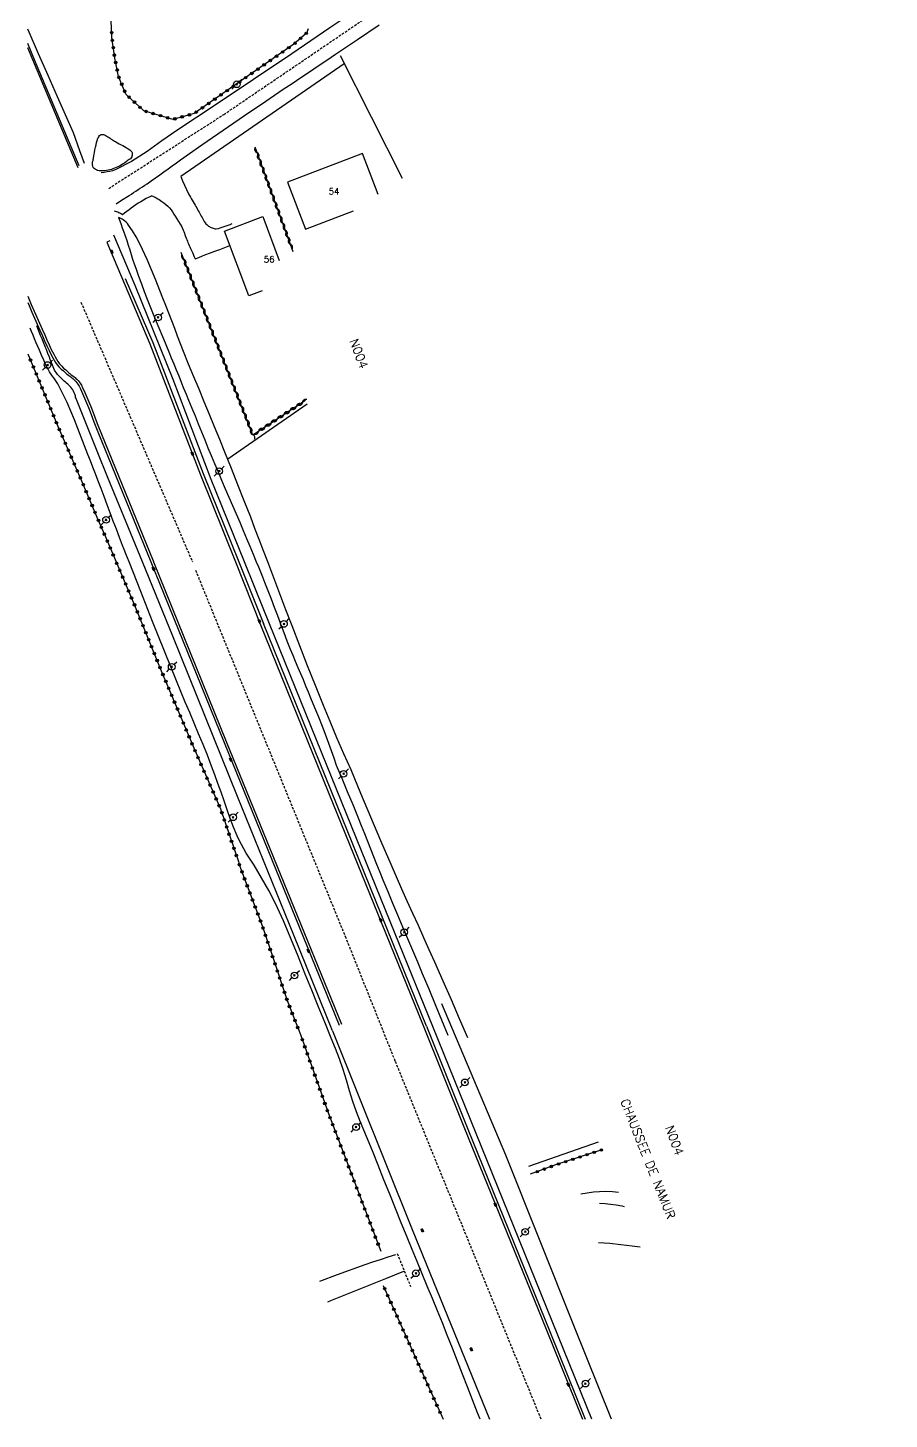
# Model space of a CAD drawing. Header units: millimetres. Extents: x 170000 to 171000, y 147000 to 147937.
# Drawn here: x 170000 to 170171.8, y 147000 to 147277.5 of the extents above; entities that cross this region are included whole.
import ezdxf
from ezdxf.enums import TextEntityAlignment as Align

# ---------------------------------------------------------------- set-up
doc = ezdxf.new("R2010")
doc.units = ezdxf.units.MM
doc.linetypes.add('DASHED', pattern=[0.75, 0.5, -0.25])
doc.layers.get('0').update_dxf_attribs({"linetype": 'CONTINUOUS'})
for name, color, linetype in [('w0001', 6, 'DASHED'), ('W0004', 5, 'CONTINUOUS'), ('w0008', 7, 'CONTINUOUS'), ('w0014', 7, 'CONTINUOUS'), ('W0017', 7, 'CONTINUOUS'), ('W0101', 7, 'CONTINUOUS'), ('w0112', 1, 'DASHED'), ('w0211', 2, 'CONTINUOUS'), ('W0214', 2, 'CONTINUOUS'), ('W0300', 7, 'CONTINUOUS'), ('w0310', 3, 'CONTINUOUS'), ('w0322', 7, 'CONTINUOUS'), ('w0323', 7, 'CONTINUOUS'), ('W0330', 7, 'CONTINUOUS'), ('W0401', 7, 'CONTINUOUS'), ('W0473', 7, 'CONTINUOUS'), ('W0510', 5, 'CONTINUOUS'), ('w0989', 7, 'CONTINUOUS'), ('W0990', 7, 'CONTINUOUS'), ('w0991', 7, 'CONTINUOUS')]:
    doc.layers.add(name, color=color, linetype=linetype)
doc.styles.get("Standard").update_dxf_attribs({"font": 'romans.shx', "width": 0.85})

# ---------------------------------------------------------------- blocks, each defined once
blk = doc.blocks.new('T473')
for p, q in [((-0.166667, 0.166667), (0.166667, -0.166667)), ((-0.166667, -0.166667), (0.166667, 0.166667)), ((0.500001, 0.500001), (1.000002, 1.000002)), ((-1.000002, -1.000002), (-0.500001, -0.500001))]:
    blk.add_line(p, q)
blk.add_ellipse((0, 0), major_axis=(0.471405, 0.471405), ratio=1, start_param=5.4977871438, end_param=11.780972451)
blk = doc.blocks.new('T401')
for p, q in [((-0.3, 0.3), (0, 0.3)), ((-0.3, -0.25), (-0.3, 0.3)), ((-0.3, 0.15), (0, 0.15)), ((-0.3, 0), (0, 0)), ((0, 0.3), (0, -0.25)), ((-0.3, -0.15), (0, -0.15)), ((-0.3, -0.25), (-0.3, -0.3)), ((-0.3, -0.3), (0, -0.3)), ((0, -0.3), (0, -0.25))]:
    blk.add_line(p, q)
blk = doc.blocks.new('t323o')
at = {"color": 0, "linetype": 'Continuous'}
for radius in [0.25, 0.15]:
    blk.add_circle((0, 0), radius, dxfattribs=at)
blk = doc.blocks.new('t310o')
at = {"color": 0, "linetype": 'Continuous'}
for centre, start, end in [((-0.5, 0.38), 216.8699, 323.1304), ((0.5, -0.37), 36.8699, 143.1303)]:
    blk.add_arc(centre, 0.625, start, end, dxfattribs=at)
blk = doc.blocks.new('t322o')
at = {"color": 0, "linetype": 'Continuous'}
for radius in [0.25, 0.15]:
    blk.add_circle((0, 0), radius, dxfattribs=at)

msp = doc.modelspace()

# ---------------------------------------------------------------- linework, layer by layer
at = {"layer": 'w0001'}
for points in [[(170016.14, 147245.49), (170039.09, 147260.22), (170108.86, 147307.66), (170179.28, 147359.59), (170228.97, 147397.91), (170276.36, 147422.73), (170321.56, 147439.93)], [(170010.6, 147222.79), (170032.84, 147171)], [(170102.4, 147000), (170073.31, 147071.41), (170063.51, 147095.92), (170033.47, 147169.39)]]:
    msp.add_lwpolyline(points, dxfattribs=at)
at = {"layer": 'W0004'}
for points in [[(170010.26, 147249.99), (170001.36, 147271.11), (170000, 147274.4)], [(170010.06, 147249.62), (170000.98, 147271.16), (170000, 147273.54)], [(170016.34, 147235.02), (170015.76, 147234.79)], [(170015.76, 147234.79), (170024.34, 147214.51), (170034.43, 147188.38), (170041.4, 147171)], [(170019.41, 147227.5), (170024.92, 147214.74), (170035.01, 147188.61), (170042.07, 147171)], [(170000, 147224.01), (170000.13, 147223.69), (170000.69, 147222.35), (170001.26, 147221.02), (170001.78, 147219.83), (170002.31, 147218.63), (170002.84, 147217.44), (170003.38, 147216.25), (170003.81, 147215.28), (170004.24, 147214.31), (170004.69, 147213.34), (170005.17, 147212.4), (170005.43, 147211.91), (170005.7, 147211.42), (170006, 147210.95), (170006.33, 147210.5), (170006.71, 147210.07), (170007.13, 147209.66), (170007.56, 147209.27), (170007.99, 147208.89), (170008.19, 147208.72), (170008.39, 147208.56), (170008.6, 147208.4), (170008.81, 147208.24), (170009.01, 147208.08), (170009.22, 147207.92), (170009.42, 147207.75), (170009.61, 147207.58), (170009.82, 147207.37), (170010.03, 147207.15), (170010.23, 147206.91), (170010.42, 147206.67), (170010.69, 147206.22), (170010.94, 147205.74), (170011.16, 147205.26), (170011.37, 147204.78), (170011.99, 147203.39), (170012.57, 147201.99), (170013.12, 147200.58), (170013.64, 147199.15)], [(170000, 147222.72), (170000.24, 147222.15), (170000.81, 147220.82), (170001.32, 147219.62), (170001.85, 147218.43), (170002.39, 147217.24), (170002.92, 147216.05), (170003.36, 147215.08), (170003.79, 147214.11), (170004.23, 147213.14), (170004.71, 147212.19), (170004.98, 147211.71), (170005.25, 147211.22), (170005.55, 147210.75), (170005.87, 147210.3), (170006.26, 147209.86), (170006.67, 147209.46), (170007.11, 147209.07), (170007.54, 147208.69), (170007.74, 147208.52), (170007.94, 147208.36), (170008.15, 147208.2), (170008.35, 147208.04), (170008.56, 147207.88), (170008.76, 147207.72), (170008.96, 147207.55), (170009.15, 147207.38), (170009.37, 147207.16), (170009.58, 147206.94), (170009.78, 147206.71), (170009.96, 147206.47), (170010.24, 147206.01), (170010.48, 147205.54), (170010.7, 147205.06), (170010.92, 147204.58), (170011.53, 147203.19), (170012.11, 147201.79), (170012.67, 147200.38), (170013.19, 147198.95)], [(170013.19, 147198.95), (170014, 147196.96)], [(170013.64, 147199.15), (170014, 147198.28)], [(170014, 147198.28), (170024.99, 147171.21), (170025.08, 147171)], [(170014, 147196.96), (170024.54, 147171.01), (170024.54, 147171)], [(170024.54, 147171), (170039.14, 147134.99), (170062.12, 147078.62)], [(170025.08, 147171), (170039.6, 147135.19), (170062.58, 147078.82)], [(170041.4, 147171), (170046.43, 147158.47), (170060.94, 147122.68), (170078.77, 147078.84)], [(170042.07, 147171), (170047.01, 147158.7)], [(170079.52, 147078.36), (170047.01, 147158.7)], [(170078.75, 147078.85), (170086.98, 147058.31), (170103.4, 147017.96), (170110.64, 147000)], [(170079.52, 147078.36), (170087.75, 147057.83), (170104.17, 147017.47), (170111.22, 147000)]]:
    msp.add_lwpolyline(points, dxfattribs=at)
at = {"layer": 'w0008'}
for points in [[(170011.34, 147250.47), (170010.37, 147252.99), (170009.12, 147256.56), (170007.53, 147260.14), (170005.95, 147263.72), (170004.05, 147268.02), (170002.15, 147272.32), (170000.27, 147276.62), (170000, 147277.26)], [(170063.23, 147279.53), (170060.28, 147277.49), (170052.68, 147272.32), (170045.05, 147267.18), (170037.39, 147262.09), (170029.71, 147257.04), (170026.74, 147254.98), (170023.78, 147252.84), (170020.71, 147250.83), (170017.43, 147249.19), (170016.91, 147249.01), (170016.38, 147248.88), (170015.85, 147248.79), (170015.25, 147248.68), (170014.64, 147248.56)], [(170017.64, 147242.42), (170018.69, 147243.11), (170018.69, 147243.11), (170018.69, 147243.11), (170020.23, 147244.05), (170020.66, 147244.37), (170021.09, 147244.67), (170021.54, 147244.96), (170021.99, 147245.25), (170022.44, 147245.53), (170022.89, 147245.81), (170023.34, 147246.1), (170023.78, 147246.4), (170024.63, 147246.99), (170025.47, 147247.58), (170026.31, 147248.19), (170027.14, 147248.8), (170027.98, 147249.4), (170028.81, 147250.01), (170029.65, 147250.62), (170030.49, 147251.21), (170034.72, 147254.17), (170038.97, 147257.1), (170043.23, 147260.01), (170047.49, 147262.92), (170049.23, 147264.09), (170050.97, 147265.26), (170052.71, 147266.42), (170054.45, 147267.59), (170056.19, 147268.75), (170057.94, 147269.91), (170059.68, 147271.08), (170061.41, 147272.25), (170065.74, 147275.17), (170070.07, 147278.11)], [(170043.23, 147171), (170036.6, 147187.45), (170029, 147207.38), (170021.41, 147226.14), (170017.18, 147236.17)], [(170009.53, 147203.74), (170009.48, 147204.08), (170009.39, 147204.42), (170009.27, 147204.74), (170009.13, 147205.06), (170008.97, 147205.32), (170008.78, 147205.57), (170008.58, 147205.81), (170008.37, 147206.04), (170008.16, 147206.26), (170007.95, 147206.47), (170007.73, 147206.67), (170007.5, 147206.87), (170007.27, 147207.07), (170007.05, 147207.27), (170006.82, 147207.47), (170006.61, 147207.68), (170006.16, 147208.12), (170005.94, 147208.34), (170005.79, 147208.56), (170005.35, 147209.23), (170004.94, 147210.23), (170004.74, 147210.74), (170004.49, 147211.36), (170004.31, 147211.8), (170004.01, 147212.56), (170003.76, 147213.16), (170003.11, 147214.78), (170002.84, 147215.45), (170002.55, 147216.16), (170002.22, 147217), (170001.91, 147217.75), (170001.78, 147218.07)], [(170014, 147192.73), (170009.56, 147203.74)], [(170022.88, 147171), (170015.91, 147187.98), (170014, 147192.73)], [(170060.81, 147077.45), (170053.04, 147096.57), (170041.84, 147124.17), (170028.95, 147156.17), (170022.88, 147171)], [(170080.79, 147078.34), (170073.27, 147096.78), (170066.56, 147113.35), (170057.56, 147135.52), (170047.09, 147161.42), (170043.23, 147171)], [(170060.81, 147077.45), (170076.69, 147037.8), (170092.08, 147000)], [(170112.49, 147000), (170100.21, 147030.39), (170080.79, 147078.34)]]:
    msp.add_lwpolyline(points, dxfattribs=at)
at = {"layer": 'w0014'}
for points in [[(170063.12, 147270.35), (170030.52, 147247.88)], [(170024.74, 147244.02), (170024.18, 147243.74), (170023.62, 147243.44), (170023.07, 147243.13), (170022.52, 147242.81), (170022.04, 147242.51), (170021.56, 147242.2), (170021.1, 147241.88), (170020.63, 147241.55), (170020.19, 147241.23), (170019.75, 147240.91), (170019.32, 147240.58), (170018.89, 147240.24)], [(170018.89, 147240.24), (170018.71, 147240.35), (170018.52, 147240.45), (170018.33, 147240.55), (170018.13, 147240.64), (170017.93, 147240.73), (170017.72, 147240.82), (170017.51, 147240.89), (170017.3, 147240.96)]]:
    msp.add_lwpolyline(points, dxfattribs=at)
at = {"layer": 'W0017'}
for points in [[(170030.52, 147247.88), (170030.88, 147247), (170031.26, 147246.12), (170031.66, 147245.26), (170032.08, 147244.4), (170032.25, 147244.08), (170032.43, 147243.76), (170032.61, 147243.44), (170032.8, 147243.12), (170032.99, 147242.81), (170033.18, 147242.49), (170033.36, 147242.17), (170033.54, 147241.86), (170033.7, 147241.58), (170033.85, 147241.31), (170034, 147241.03), (170034.15, 147240.76), (170034.3, 147240.48), (170034.45, 147240.21), (170034.6, 147239.93), (170034.75, 147239.66), (170034.9, 147239.4), (170035.05, 147239.13), (170035.21, 147238.87), (170035.39, 147238.63), (170035.54, 147238.45), (170035.7, 147238.28), (170035.88, 147238.12), (170036.07, 147237.97), (170036.23, 147237.86), (170036.4, 147237.77), (170036.57, 147237.69), (170036.75, 147237.62), (170036.95, 147237.54), (170037.16, 147237.48), (170037.38, 147237.43), (170037.6, 147237.42), (170038.01, 147237.47), (170038.4, 147237.59), (170038.77, 147237.73), (170039.14, 147237.87), (170039.56, 147238.01), (170039.97, 147238.16), (170040.38, 147238.31), (170040.78, 147238.48)], [(170024.74, 147244.02), (170024.97, 147243.93), (170025.19, 147243.82), (170025.41, 147243.71), (170025.62, 147243.6), (170025.92, 147243.43), (170026.2, 147243.26), (170026.48, 147243.08), (170026.76, 147242.89), (170027.16, 147242.59), (170027.55, 147242.29), (170027.92, 147241.96), (170028.27, 147241.6), (170028.59, 147241.22), (170028.87, 147240.8), (170029.14, 147240.38), (170029.41, 147239.96), (170029.75, 147239.44), (170030.09, 147238.91), (170030.42, 147238.37), (170030.72, 147237.82), (170030.86, 147237.51), (170031, 147237.19), (170031.12, 147236.87), (170031.23, 147236.55), (170031.34, 147236.23), (170031.46, 147235.91), (170031.58, 147235.59), (170031.7, 147235.27), (170031.83, 147234.98), (170031.95, 147234.69), (170032.08, 147234.4), (170032.22, 147234.11), (170032.35, 147233.82), (170032.48, 147233.53), (170032.61, 147233.24), (170032.74, 147232.95), (170032.9, 147232.57), (170033.06, 147232.2), (170033.21, 147231.82), (170033.37, 147231.44)], [(170033.37, 147231.44), (170034.09, 147231.73), (170034.82, 147232.01), (170035.54, 147232.29), (170036.27, 147232.57), (170037.28, 147232.95), (170038.29, 147233.33), (170039.3, 147233.7), (170040.32, 147234.07)]]:
    msp.add_lwpolyline(points, dxfattribs=at)
at = {"layer": 'W0101'}
for points in [[(170066.79, 147252.42), (170051.83, 147246.75), (170055.39, 147237.36), (170064.97, 147241)], [(170069.88, 147244.28), (170066.79, 147252.42)], [(170046.76, 147225.07), (170044.09, 147224.07), (170039.22, 147236.98), (170046.86, 147239.86)], [(170046.86, 147239.86), (170050.17, 147231.09)]]:
    msp.add_lwpolyline(points, dxfattribs=at)
at = {"layer": 'w0112'}
msp.add_lwpolyline([(170073.7, 147033.06), (170076.34, 147026.49)], dxfattribs=at)
at = {"layer": 'w0211'}
for points in [[(170047.86, 147171), (170047.02, 147173.22), (170046.17, 147175.45), (170045.32, 147177.67), (170044.47, 147179.88), (170043.19, 147183.14), (170041.91, 147186.39), (170040.62, 147189.63), (170039.32, 147192.87), (170038.3, 147195.39), (170037.27, 147197.9), (170036.23, 147200.4), (170035.19, 147202.91), (170034.15, 147205.41), (170033.11, 147207.92), (170032.08, 147210.43), (170031.07, 147212.95), (170030.47, 147214.47), (170029.88, 147215.99), (170029.3, 147217.52), (170028.72, 147219.04), (170028.14, 147220.57), (170027.56, 147222.1), (170026.96, 147223.62), (170026.36, 147225.13), (170025.53, 147227.2), (170024.69, 147229.26), (170023.82, 147231.31), (170022.87, 147233.33), (170022.25, 147234.58), (170021.61, 147235.82), (170020.9, 147237.02), (170020.1, 147238.17), (170019.86, 147238.47), (170019.6, 147238.74), (170019.32, 147239), (170019.02, 147239.23), (170018.79, 147239.37), (170018.56, 147239.5), (170018.31, 147239.6), (170018.06, 147239.69)], [(170064.49, 147129.51), (170063.07, 147132.71), (170061.68, 147135.93), (170060.31, 147139.15), (170058.97, 147142.38), (170057.37, 147146.33), (170055.8, 147150.29), (170054.25, 147154.27), (170052.71, 147158.24), (170051.49, 147161.43), (170050.27, 147164.62), (170049.07, 147167.81), (170047.86, 147171)], [(170061.54, 147130.47), (170062.64, 147127.84), (170063.74, 147125.21), (170064.83, 147122.57), (170065.9, 147119.93), (170066.53, 147118.39), (170067.14, 147116.85), (170067.75, 147115.31), (170068.36, 147113.76), (170068.97, 147112.22), (170069.58, 147110.67), (170070.2, 147109.13), (170070.82, 147107.6), (170071.79, 147105.25), (170072.77, 147102.91), (170073.75, 147100.57), (170074.74, 147098.23), (170075.74, 147095.9), (170076.73, 147093.56), (170077.71, 147091.22), (170078.69, 147088.88), (170079.97, 147085.81), (170081.24, 147082.74), (170082.5, 147079.67), (170083.76, 147076.6)], [(170060.51, 147075.99), (170059.23, 147079.2), (170057.94, 147082.4), (170056.65, 147085.59), (170055.34, 147088.78), (170053.91, 147092.32), (170052.5, 147095.87), (170051.02, 147099.39), (170049.41, 147102.85), (170048.07, 147105.44), (170046.65, 147107.98), (170045.16, 147110.47), (170043.58, 147112.92)], [(170090.21, 147000), (170089.71, 147001.28), (170088.71, 147003.86), (170087.72, 147006.44), (170086.72, 147009.01), (170085.72, 147011.59), (170084.71, 147014.16), (170083.69, 147016.73), (170082.7, 147019.19), (170081.71, 147021.64), (170080.7, 147024.09), (170079.69, 147026.53), (170078.68, 147028.98), (170077.67, 147031.42), (170076.67, 147033.87), (170075.66, 147036.32), (170074.5, 147039.18), (170073.35, 147042.04), (170072.2, 147044.91), (170071.05, 147047.77), (170069.9, 147050.64), (170068.74, 147053.5), (170067.57, 147056.36), (170066.39, 147059.21), (170065.59, 147061.29), (170064.87, 147063.39), (170064.2, 147065.51), (170063.55, 147067.63), (170062.89, 147069.75), (170062.18, 147071.86), (170061.4, 147073.95), (170060.51, 147075.99)], [(170113.85, 147035.23), (170116.09, 147035.08), (170118.32, 147034.87), (170120.55, 147034.6), (170122.15, 147034.37)]]:
    msp.add_lwpolyline(points, dxfattribs=at)
at = {"layer": 'W0214'}
for points in [[(170018.06, 147239.66), (170018.33, 147238.99), (170018.59, 147238.32), (170018.84, 147237.64), (170019.09, 147236.96), (170019.41, 147236.04), (170019.72, 147235.11), (170020.02, 147234.19), (170020.32, 147233.26), (170020.62, 147232.33), (170020.91, 147231.4), (170021.22, 147230.47), (170021.54, 147229.55), (170022.09, 147227.99), (170022.66, 147226.45), (170023.24, 147224.9), (170023.83, 147223.37), (170024.88, 147220.73), (170025.95, 147218.11), (170027.04, 147215.49), (170028.12, 147212.87), (170028.62, 147211.67), (170029.11, 147210.47), (170029.61, 147209.27), (170030.1, 147208.07), (170030.6, 147206.87), (170031.09, 147205.67), (170031.59, 147204.47), (170032.08, 147203.26), (170032.73, 147201.68), (170033.37, 147200.1), (170034.01, 147198.51), (170034.66, 147196.93), (170035.3, 147195.35), (170035.94, 147193.76), (170036.6, 147192.18), (170037.25, 147190.6), (170037.96, 147188.93), (170038.67, 147187.26), (170039.39, 147185.59), (170040.11, 147183.92), (170040.83, 147182.25), (170041.55, 147180.58), (170042.27, 147178.91), (170042.98, 147177.24), (170043.63, 147175.68), (170044.28, 147174.12), (170044.93, 147172.56), (170045.58, 147171)], [(170014, 147187.27), (170013.5, 147188.57), (170013, 147189.86), (170012.49, 147191.16), (170011.98, 147192.44), (170010.62, 147195.89), (170009.28, 147199.34), (170007.83, 147202.76), (170006.2, 147206.09), (170005.97, 147206.51), (170005.71, 147206.91), (170005.44, 147207.31), (170005.16, 147207.7), (170004.88, 147208.08), (170004.61, 147208.48), (170004.35, 147208.88), (170004.11, 147209.29), (170003.62, 147210.25), (170003.17, 147211.23), (170002.75, 147212.22), (170002.32, 147213.2), (170001.99, 147213.95), (170001.67, 147214.7), (170001.35, 147215.45), (170001.04, 147216.2), (170000.73, 147216.95), (170000.45, 147217.61)], [(170020.19, 147171), (170019.87, 147171.81), (170019.55, 147172.63), (170019.23, 147173.44), (170018.91, 147174.26), (170018.29, 147175.88), (170017.67, 147177.51), (170017.05, 147179.13), (170016.45, 147180.76), (170015.84, 147182.39), (170015.23, 147184.02), (170014.62, 147185.65), (170014, 147187.27)], [(170043.58, 147112.92), (170043.09, 147113.76), (170042.62, 147114.62), (170042.18, 147115.49), (170041.77, 147116.37), (170041.04, 147118.08), (170040.37, 147119.81), (170039.74, 147121.55), (170039.14, 147123.3), (170038.54, 147125.05), (170037.94, 147126.8), (170037.32, 147128.54), (170036.67, 147130.27), (170035.82, 147132.41), (170034.96, 147134.55), (170034.07, 147136.67), (170033.18, 147138.8), (170032.29, 147140.92), (170031.39, 147143.04), (170030.51, 147145.17), (170029.63, 147147.3), (170027.25, 147153.21), (170024.87, 147159.13), (170022.52, 147165.06), (170020.19, 147171)], [(170045.58, 147171), (170045.99, 147169.99), (170046.4, 147168.99), (170046.81, 147167.98), (170047.21, 147166.97), (170047.87, 147165.3), (170048.52, 147163.63), (170049.15, 147161.96), (170049.78, 147160.28), (170050.42, 147158.61), (170051.05, 147156.94), (170051.7, 147155.27), (170052.36, 147153.6), (170052.86, 147152.38), (170053.36, 147151.16), (170053.87, 147149.94), (170054.38, 147148.73), (170054.9, 147147.52), (170055.41, 147146.3), (170055.92, 147145.08), (170056.42, 147143.87), (170057.2, 147141.98), (170057.97, 147140.09), (170058.73, 147138.2), (170059.47, 147136.3), (170060.01, 147134.85), (170060.54, 147133.4), (170061.05, 147131.94), (170061.54, 147130.47)], [(170087.77, 147076.09), (170086.14, 147079.86), (170084.5, 147083.63), (170082.85, 147087.39), (170081.19, 147091.15), (170080.1, 147093.59), (170079.01, 147096.02), (170077.91, 147098.45), (170076.81, 147100.88), (170075.71, 147103.31), (170074.62, 147105.74), (170073.53, 147108.18), (170072.46, 147110.62), (170070.43, 147115.33), (170068.43, 147120.05), (170066.45, 147124.77), (170064.49, 147129.51)]]:
    msp.add_lwpolyline(points, dxfattribs=at)
at = {"layer": 'W0300'}
msp.add_lwpolyline([(170116.43, 147000), (170108.93, 147018.68), (170095.39, 147052.65), (170082.6, 147082.84)], dxfattribs=at)
at = {"layer": 'w0310'}
for points in [[(170045.27, 147253.76), (170052.9, 147232.92)], [(170055.4, 147203.21), (170044.89, 147196.3), (170030.57, 147232.72)]]:
    msp.add_lwpolyline(points, dxfattribs=at)
at = {"layer": 'w0322'}
for points in [[(170000, 147212.49), (170001.16, 147209.77), (170005.95, 147198.2), (170010.92, 147186.72), (170014, 147179.48)], [(170014, 147179.48), (170015.54, 147175.87), (170017.62, 147171)], [(170017.62, 147171), (170021.44, 147162.05), (170026.63, 147149.29), (170033.09, 147133.93), (170038.44, 147121.75), (170042.07, 147111)], [(170042.04, 147110.98), (170046.81, 147098.29), (170048.98, 147091.78), (170051.75, 147083.48), (170054.38, 147076.72)]]:
    msp.add_lwpolyline(points, dxfattribs=at)
at = {"layer": 'w0323'}
for points in [[(170055.94, 147277.32), (170055.59, 147276.46), (170053.09, 147274.27), (170045.52, 147268.99), (170033.19, 147260.42), (170028.93, 147259.26), (170023.13, 147260.97), (170019.57, 147264.25), (170018.11, 147267.81), (170017.35, 147271.49), (170016.77, 147275.6), (170016.52, 147282.36), (170021.53, 147285.96)], [(170054.38, 147076.72), (170059.96, 147061), (170070.41, 147033.5)], [(170114.5, 147053.71), (170105.25, 147050.7), (170100.23, 147048.84)], [(170070.9, 147026.66), (170082.83, 147000)]]:
    msp.add_lwpolyline(points, dxfattribs=at)
at = {"layer": 'W0330'}
for points in [[(170062.3, 147271.97), (170074.71, 147247.52)], [(170014, 147249.04), (170013.91, 147249.07), (170013.83, 147249.1), (170013.75, 147249.13), (170013.67, 147249.17), (170013.44, 147249.3), (170013.23, 147249.47), (170013.06, 147249.68), (170012.94, 147249.93), (170012.89, 147250.12), (170012.87, 147250.32), (170012.89, 147250.52), (170012.92, 147250.71), (170012.96, 147250.89), (170013.01, 147251.07), (170013.06, 147251.26), (170013.09, 147251.44), (170013.18, 147252.02), (170013.28, 147252.59), (170013.39, 147253.16), (170013.52, 147253.73), (170013.61, 147254.17), (170013.71, 147254.62), (170013.83, 147255.05), (170014, 147255.48), (170014, 147255.48), (170014, 147255.48), (170014, 147255.48), (170014, 147255.48)], [(170014, 147255.48), (170014.09, 147255.67), (170014.19, 147255.86), (170014.32, 147256.04), (170014.5, 147256.18), (170014.65, 147256.24), (170014.8, 147256.26), (170014.96, 147256.26), (170015.11, 147256.23), (170015.29, 147256.17), (170015.45, 147256.08), (170015.61, 147255.98), (170015.76, 147255.88), (170015.99, 147255.75), (170016.21, 147255.61), (170016.43, 147255.48), (170016.65, 147255.34), (170016.87, 147255.2), (170017.09, 147255.06), (170017.31, 147254.93), (170017.53, 147254.79), (170017.88, 147254.59), (170018.23, 147254.4), (170018.59, 147254.21), (170018.95, 147254.02), (170019.3, 147253.83), (170019.65, 147253.63), (170020, 147253.41), (170020.33, 147253.18)], [(170020.33, 147253.18), (170020.45, 147253.09), (170020.58, 147253), (170020.69, 147252.88), (170020.78, 147252.75), (170020.82, 147252.64), (170020.84, 147252.53), (170020.84, 147252.41), (170020.83, 147252.3), (170020.81, 147252.12), (170020.78, 147251.93), (170020.72, 147251.76), (170020.63, 147251.59), (170020.46, 147251.4), (170020.25, 147251.24), (170020.03, 147251.1), (170019.82, 147250.96), (170019.6, 147250.79), (170019.38, 147250.62), (170019.15, 147250.46), (170018.91, 147250.3), (170018.6, 147250.12), (170018.27, 147249.95), (170017.94, 147249.8), (170017.6, 147249.65), (170017.3, 147249.52), (170016.99, 147249.4), (170016.68, 147249.29), (170016.37, 147249.19), (170016.03, 147249.11), (170015.68, 147249.04), (170015.33, 147248.99), (170014.98, 147248.97), (170014.74, 147248.97), (170014.49, 147248.97), (170014.24, 147249), (170014, 147249.04)], [(170055.71, 147202.44), (170039.9, 147191.49)], [(170099.98, 147050.49), (170113.86, 147055.34)]]:
    msp.add_lwpolyline(points, dxfattribs=at)
at = {"layer": 'W0510'}
for points in [[(170117.85, 147045.24), (170116.66, 147045.35), (170115.34, 147045.4), (170114.08, 147045.36), (170112.82, 147045.26), (170111.56, 147045.09), (170110.32, 147044.85)], [(170114.03, 147043.1), (170115.15, 147043.01), (170116.27, 147042.89), (170117.39, 147042.73), (170118.5, 147042.54), (170118.96, 147042.44)], [(170073.38, 147032.77), (170071.83, 147032.3), (170070.29, 147031.8), (170068.75, 147031.29), (170067.22, 147030.76), (170061.73, 147028.8), (170058.17, 147027.49)], [(170059.82, 147023.42), (170060.48, 147023.68), (170064.12, 147025.12), (170067.76, 147026.58), (170071.39, 147028.06), (170075.02, 147029.55)]]:
    msp.add_lwpolyline(points, dxfattribs=at)

# ---------------------------------------------------------------- block references
at = {"layer": 'w0310'}
for p, rotation in [((170045.68, 147252.64), 290.1012998308544), ((170046.2, 147251.23), 290.1012998308544), ((170046.71, 147249.82), 290.1012998308544), ((170047.23, 147248.41), 290.1012998308544), ((170047.74, 147247.01), 290.1012998308544), ((170048.26, 147245.6), 290.1012998308544), ((170048.78, 147244.19), 290.1012998308544), ((170049.29, 147242.78), 290.1012998308544), ((170049.81, 147241.37), 290.1012998308544), ((170050.32, 147239.96), 290.1012998308544), ((170050.84, 147238.55), 290.1012998308544), ((170051.35, 147237.15), 290.1012998308544), ((170051.87, 147235.74), 290.1012998308544), ((170052.38, 147234.33), 290.1012998308544), ((170031.12, 147231.33), 111.4722842004985), ((170031.67, 147229.93), 111.4722842004985), ((170032.22, 147228.54), 111.4722842004985), ((170032.76, 147227.14), 111.4722842004985), ((170033.31, 147225.75), 111.4722842004985), ((170033.86, 147224.35), 111.4722842004985), ((170034.41, 147222.95), 111.4722842004985), ((170034.96, 147221.56), 111.4722842004985), ((170035.51, 147220.16), 111.4722842004985), ((170036.06, 147218.77), 111.4722842004985), ((170036.61, 147217.37), 111.4722842004985), ((170037.16, 147215.97), 111.4722842004985), ((170037.71, 147214.58), 111.4722842004985), ((170038.25, 147213.18), 111.4722842004985), ((170038.8, 147211.79), 111.4722842004985), ((170039.35, 147210.39), 111.4722842004985), ((170039.9, 147208.99), 111.4722842004985), ((170040.45, 147207.6), 111.4722842004985), ((170041, 147206.2), 111.4722842004985), ((170041.55, 147204.81), 111.4722842004985), ((170042.1, 147203.41), 111.4722842004985), ((170042.65, 147202.02), 111.4722842004985), ((170053.55, 147202), 213.3407074685543), ((170054.8, 147202.82), 213.3407074685543), ((170043.2, 147200.62), 111.4722842004985), ((170043.75, 147199.22), 111.4722842004985), ((170049.79, 147199.53), 213.3407074685543), ((170051.04, 147200.35), 213.3407074685543), ((170052.3, 147201.17), 213.3407074685543), ((170044.29, 147197.83), 111.4722842004985), ((170044.84, 147196.43), 111.4722842004985), ((170046.03, 147197.05), 213.3407074685543), ((170047.29, 147197.88), 213.3407074685543), ((170048.54, 147198.7), 213.3407074685543)]:
    msp.add_blockref('t310o', p, dxfattribs=dict(at, rotation=rotation))
at = {"layer": 'w0322'}
for p, rotation in [((170000.53, 147211.24), 293.0731280308461), ((170001.12, 147209.86), 293.0731280308461), ((170001.69, 147208.48), 292.4867841026324), ((170002.27, 147207.09), 292.4867841026324), ((170002.84, 147205.7), 292.4867841026324), ((170003.42, 147204.32), 292.4867841026324), ((170003.99, 147202.93), 292.4867841026324), ((170004.56, 147201.55), 292.4867841026324), ((170005.14, 147200.16), 292.4867841026324), ((170005.71, 147198.77), 292.4867841026324), ((170006.3, 147197.39), 293.4110208616624), ((170006.89, 147196.02), 293.4110208616624), ((170007.49, 147194.64), 293.4110208616624), ((170008.09, 147193.26), 293.4110208616624), ((170008.68, 147191.89), 293.4110208616624), ((170009.28, 147190.51), 293.4110208616624), ((170009.87, 147189.14), 293.4110208616624), ((170010.47, 147187.76), 293.4110208616624), ((170011.06, 147186.38), 293.0537003374757), ((170011.65, 147185), 293.0537003374757), ((170012.24, 147183.62), 293.0537003374757), ((170012.83, 147182.24), 293.0537003374757), ((170013.41, 147180.86), 293.0537003374757), ((170014.09, 147179.28), 293.0537003374469), ((170014.67, 147177.9), 293.0537003374469), ((170015.26, 147176.52), 293.0537003374469), ((170015.85, 147175.14), 293.1228369149546), ((170016.44, 147173.76), 293.1228369149546), ((170017.03, 147172.38), 293.1228369149546), ((170017.74, 147170.71), 293.1228369147544), ((170018.33, 147169.33), 293.1228369147544), ((170018.92, 147167.95), 293.1228369147544), ((170019.51, 147166.57), 293.1228369147544), ((170020.1, 147165.19), 293.1228369147544), ((170020.69, 147163.81), 293.1228369147544), ((170021.28, 147162.43), 293.1228369147544), ((170021.85, 147161.04), 292.1519562757504), ((170022.41, 147159.65), 292.1519562757504), ((170022.98, 147158.26), 292.1519562757504), ((170023.54, 147156.88), 292.1519562757504), ((170024.11, 147155.49), 292.1519562757504), ((170024.68, 147154.1), 292.1519562757504), ((170025.24, 147152.71), 292.1519562757504), ((170025.81, 147151.32), 292.1519562757504), ((170026.37, 147149.93), 292.1519562757504), ((170026.95, 147148.54), 292.7999981455542), ((170027.53, 147147.16), 292.7999981455542), ((170028.11, 147145.78), 292.7999981455542), ((170028.69, 147144.39), 292.7999981455542), ((170029.27, 147143.01), 292.7999981455542), ((170029.85, 147141.63), 292.7999981455542), ((170030.43, 147140.25), 292.7999981455542), ((170031.02, 147138.86), 292.7999981455542), ((170031.6, 147137.48), 292.7999981455542), ((170032.18, 147136.1), 292.7999981455542), ((170032.76, 147134.71), 292.7999981455542), ((170033.35, 147133.34), 293.6977961111584), ((170033.95, 147131.96), 293.6977961111584), ((170034.56, 147130.59), 293.6977961111584), ((170035.16, 147129.22), 293.6977961111584), ((170035.76, 147127.84), 293.6977961111584), ((170036.36, 147126.47), 293.6977961111584), ((170036.97, 147125.1), 293.6977961111584), ((170037.57, 147123.72), 293.6977961111584), ((170038.17, 147122.35), 293.6977961111584), ((170038.71, 147120.95), 288.6767000472476), ((170039.19, 147119.53), 288.6767000472476), ((170039.67, 147118.11), 288.6767000472476), ((170040.15, 147116.68), 288.6767000472476), ((170040.63, 147115.26), 288.6767000472476), ((170041.11, 147113.84), 288.6767000472476), ((170041.59, 147112.42), 288.6767000472476), ((170042.19, 147110.59), 290.5934860107446), ((170042.72, 147109.18), 290.5934860107446), ((170043.24, 147107.78), 290.5934860107446), ((170043.77, 147106.38), 290.5934860107446), ((170044.3, 147104.97), 290.5934860107446), ((170044.83, 147103.57), 290.5934860107446), ((170045.35, 147102.16), 290.5934860107446), ((170045.88, 147100.76), 290.5934860107446), ((170046.41, 147099.36), 290.5934860107446), ((170046.92, 147097.95), 288.4349514646602), ((170047.4, 147096.52), 288.4349514646602), ((170047.87, 147095.1), 288.4349514646602), ((170048.35, 147093.68), 288.4349514646602), ((170048.82, 147092.26), 288.4349514646602), ((170049.3, 147090.83), 288.4871731334468), ((170049.77, 147089.41), 288.4871731334468), ((170050.25, 147087.99), 288.4871731334468), ((170050.72, 147086.56), 288.4871731334468), ((170051.2, 147085.14), 288.4871731334468), ((170051.68, 147083.72), 288.4871731334468), ((170052.21, 147082.32), 291.209227784162), ((170052.75, 147080.92), 291.209227784162), ((170053.29, 147079.52), 291.209227784162), ((170053.84, 147078.12), 291.209227784162)]:
    msp.add_blockref('t322o', p, dxfattribs=dict(at, rotation=rotation))
at = {"layer": 'w0323'}
for p, rotation in [((170016.74, 147276.53), 92.1369102223559), ((170016.85, 147275.04), 98.03164636977975), ((170053.29, 147274.44), 221.3086034228642), ((170054.42, 147275.43), 221.3086034228642), ((170055.54, 147276.42), 221.3086034228642), ((170017.06, 147273.55), 98.03164636977975), ((170017.27, 147272.07), 98.03164636977975), ((170049.62, 147271.85), 214.863641437835), ((170050.85, 147272.7), 214.863641437835), ((170052.08, 147273.56), 214.863641437835), ((170017.54, 147270.59), 101.6114982853763), ((170017.84, 147269.12), 101.6114982853763), ((170045.93, 147269.27), 214.863641437835), ((170047.16, 147270.13), 214.863641437835), ((170048.39, 147270.99), 214.863641437835), ((170018.17, 147267.66), 112.3596856741428), ((170018.74, 147266.27), 112.3596856741428), ((170041, 147265.85), 214.8107566999471), ((170042.23, 147266.7), 214.8107566999471), ((170043.46, 147267.56), 214.8107566999471), ((170044.69, 147268.42), 214.8107566999471), ((170019.31, 147264.89), 112.3596856741428), ((170020.17, 147263.7), 137.3243863056721), ((170037.3, 147263.28), 214.8107566999471), ((170038.54, 147264.14), 214.8107566999471), ((170039.77, 147264.99), 214.8107566999471), ((170021.27, 147262.68), 137.3243863056721), ((170022.38, 147261.67), 137.3243863056721), ((170023.59, 147260.84), 163.5295742456726), ((170025.02, 147260.41), 163.5295742456726), ((170033.61, 147260.71), 214.8107566999471), ((170034.84, 147261.57), 214.8107566999471), ((170036.07, 147262.42), 214.8107566999471), ((170026.46, 147259.99), 163.5295742456726), ((170027.9, 147259.56), 163.5295742456726), ((170029.34, 147259.37), 195.226422667844), ((170030.79, 147259.77), 195.226422667844), ((170032.24, 147260.16), 195.226422667844), ((170054.75, 147075.69), 289.5415615159676), ((170055.25, 147074.27), 289.5415615159676), ((170055.75, 147072.86), 289.5415615159676), ((170056.25, 147071.45), 289.5415615159676), ((170056.75, 147070.03), 289.5415615159676), ((170057.25, 147068.62), 289.5415615159676), ((170057.76, 147067.2), 289.5415615159676), ((170058.26, 147065.79), 289.5415615159676), ((170058.76, 147064.38), 289.5415615159676), ((170059.26, 147062.96), 289.5415615159676), ((170059.76, 147061.55), 289.5415615159676), ((170060.28, 147060.14), 290.807045922637), ((170060.82, 147058.74), 290.807045922637), ((170061.35, 147057.34), 290.807045922637), ((170061.88, 147055.94), 290.807045922637), ((170062.42, 147054.53), 290.807045922637), ((170062.95, 147053.13), 290.807045922637), ((170110.15, 147052.29), 198.057387424812), ((170111.57, 147052.76), 198.057387424812), ((170113, 147053.22), 198.057387424812), ((170114.43, 147053.69), 198.057387424812), ((170063.48, 147051.73), 290.807045922637), ((170064.01, 147050.33), 290.807045922637), ((170101.64, 147049.36), 200.2657008722545), ((170103.05, 147049.88), 200.2657008722545), ((170104.45, 147050.4), 200.2657008722545), ((170105.87, 147050.9), 198.057387424812), ((170107.3, 147051.36), 198.057387424812), ((170108.72, 147051.83), 198.057387424812), ((170064.55, 147048.93), 290.807045922637), ((170065.08, 147047.52), 290.807045922637), ((170065.61, 147046.12), 290.807045922637), ((170066.15, 147044.72), 290.807045922637), ((170066.68, 147043.32), 290.807045922637), ((170067.21, 147041.92), 290.807045922637), ((170067.74, 147040.51), 290.807045922637), ((170068.28, 147039.11), 290.807045922637), ((170068.81, 147037.71), 290.807045922637), ((170069.34, 147036.31), 290.807045922637), ((170069.88, 147034.9), 290.807045922637), ((170071.19, 147026.01), 294.1152570339441), ((170071.8, 147024.64), 294.1152570339441), ((170072.41, 147023.27), 294.1152570339441), ((170073.02, 147021.91), 294.1152570339441), ((170073.64, 147020.54), 294.1152570339441), ((170074.25, 147019.17), 294.1152570339441), ((170074.86, 147017.8), 294.1152570339441), ((170075.48, 147016.43), 294.1152570339441), ((170076.09, 147015.06), 294.1152570339441), ((170076.7, 147013.69), 294.1152570339441), ((170077.31, 147012.32), 294.1152570339441), ((170077.93, 147010.95), 294.1152570339441), ((170078.54, 147009.58), 294.1152570339441), ((170079.15, 147008.21), 294.1152570339441), ((170079.77, 147006.85), 294.1152570339441), ((170080.38, 147005.48), 294.1152570339441), ((170080.99, 147004.11), 294.1152570339441), ((170081.6, 147002.74), 294.1152570339441), ((170082.22, 147001.37), 294.1152570339441)]:
    msp.add_blockref('t323o', p, dxfattribs=dict(at, rotation=rotation))
at = {"layer": 'W0401'}
for p, rotation in [((170016.9, 147232.93), 21.30785792820932), ((170032.96, 147192.65), 20.85744793358199), ((170025.22, 147169.69), 22.29323565938872), ((170046.33, 147159.25), 22.00314386495992), ((170040.61, 147131.63), 21.93363985996588), ((170070.52, 147099.6), 22.04158416960876), ((170056.12, 147093.5), 22.11349240119065), ((170093.41, 147042.85), 22.05114643444677), ((170078.54, 147037.57), 202.1603251870966), ((170088.34, 147013.87), 202.1603251870966), ((170107.95, 147006.97), 21.99964680810488)]:
    msp.add_blockref('T401', p, dxfattribs=dict(at, rotation=rotation))
at = {"layer": 'W0473'}
for p in [(170041.69, 147266.25), (170025.98, 147219.74), (170003.93, 147210.25), (170038.18, 147189.09), (170015.61, 147179.38), (170051.1, 147158.62), (170028.7, 147150.07), (170062.98, 147128.73), (170040.96, 147120.06), (170075.09, 147097.12), (170053.19, 147088.5), (170087.19, 147067.17), (170065.49, 147058.26), (170099.23, 147037.37), (170077.41, 147029.1), (170111.25, 147007.1)]:
    msp.add_blockref('T473', p, dxfattribs=at)

# ---------------------------------------------------------------- texts
at = {"layer": 'w0989'}
msp.add_text('CHAUSSEE DE NAMUR', height=1.75, rotation=291.7386, dxfattribs=at).set_placement((170123.73, 147051.94), align=Align.MIDDLE_CENTER)
at = {"layer": 'W0990'}
for p in [(170066.04, 147212.53), (170129.02, 147055.62)]:
    msp.add_text('N004', height=1.75, rotation=290.1464, dxfattribs=at).set_placement(p, align=Align.MIDDLE_CENTER)
at = {"layer": 'w0991'}
for s, p in [('54', (170061.09, 147244.89)), ('56', (170048.15, 147231.35))]:
    msp.add_text(s, height=1.25, dxfattribs=at).set_placement(p, align=Align.MIDDLE_CENTER)

doc.saveas('drawing.dxf')
